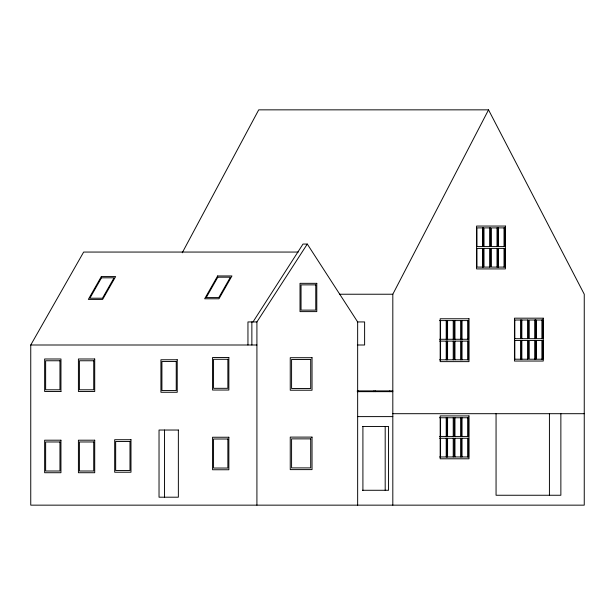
<?xml version="1.0" encoding="UTF-8"?>
<svg xmlns="http://www.w3.org/2000/svg" width="615" height="615" viewBox="0 0 615 615"><rect width="100%" height="100%" fill="white"/><g stroke="black" fill="none" stroke-linecap="round" stroke-linejoin="round"><path stroke-width="0.92" d="M392.816 505.153L392.816 294.231L488.533 109.847L258.715 109.847L182.24 252.788M488.533 109.847L584.25 294.231L584.25 505.153L30.75 505.153L30.75 345L83.648 252.058L298.206 252.058M253.003 321.937L302.995 244.063L307.285 244.063L357.653 321.937L357.653 505.153M256.916 505.153L256.916 321.937L307.285 244.063M339.626 294.231L392.816 294.231M514.793 320.015L521.459 320.015L521.459 338.696L514.793 338.696M521.812 320.015L528.477 320.015L528.477 338.696L521.812 338.696M439.579 320.6L447.19 320.6L447.19 339.28L439.579 339.28M447.543 320.6L454.201 320.6L454.201 339.28L447.543 339.28M454.939 320.6L461.596 320.6L461.596 339.28L454.939 339.28M461.95 320.6L468.615 320.6L468.615 339.28L461.95 339.28M256.916 321.937L247.953 321.937L247.953 345M357.338 321.937L364.618 321.937L364.618 345L357.338 345M514.793 340.533L521.459 340.533L521.459 359.214L514.793 359.214M521.812 340.533L528.477 340.533L528.477 359.214L521.812 359.214M439.579 341.117L447.19 341.117L447.19 359.798L439.579 359.798M447.543 341.117L454.201 341.117L454.201 359.798L447.543 359.798M454.939 341.117L461.596 341.117L461.596 359.798L454.939 359.798M461.95 341.117L468.615 341.117L468.615 359.798L461.95 359.798M30.75 345L256.916 345M357.238 390.894L392.816 390.894M60.977 391.501L44.641 391.501L44.641 358.991L60.977 358.991L60.947 391.501M357.238 391.663L392.816 391.663M392.816 413.695L584.25 413.695M357.653 416.609L392.816 416.609M439.579 417.754L447.19 417.754L447.19 436.435L439.579 436.435M447.543 417.754L454.201 417.754L454.201 436.435L447.543 436.435M454.939 417.754L461.596 417.754L461.596 436.435L454.939 436.435M461.95 417.754L468.615 417.754L468.615 436.435L461.95 436.435M362.404 426.456L388.549 426.456L388.549 490.278L362.404 490.278M439.579 438.272L447.19 438.272L447.19 456.953L439.579 456.953M447.543 438.272L454.201 438.272L454.201 456.953L447.543 456.953M454.939 438.272L461.596 438.272L461.596 456.953L454.939 456.953M461.95 438.272L468.615 438.272L468.615 456.953L461.95 456.953M560.865 413.695L560.865 495.252L496.059 495.252L496.059 413.695M549.426 413.695L549.426 495.252M541.907 320.015L541.907 338.696M541.907 340.533L541.907 359.214M535.273 320.015L535.273 338.696M535.273 340.533L535.273 359.214M534.889 320.015L534.889 338.696M534.889 340.533L534.889 359.214M527.493 320.015L527.493 338.696M527.493 340.533L527.493 359.214M521.843 320.015L521.843 338.696M521.843 340.533L521.843 359.214M520.482 320.015L520.482 338.696M520.482 340.533L520.482 359.214M514.824 320.015L514.824 338.696M514.824 340.533L514.824 359.214M504.031 227.896L504.031 246.577M504.031 248.406L504.031 267.087M498.373 227.896L498.373 246.577M498.373 248.406L498.373 267.087M497.996 227.896L497.996 246.577M497.996 248.406L497.996 267.087M497.02 227.896L497.02 246.577M497.02 248.406L497.02 267.087M489.625 227.896L489.625 246.577M489.625 248.406L489.625 267.087M482.99 227.896L482.99 246.577M482.99 248.406L482.99 267.087M482.606 227.896L482.606 246.577M482.606 248.406L482.606 267.087M467.638 320.6L467.638 339.28M467.638 341.117L467.638 359.798M467.638 417.754L467.638 436.435M467.638 438.272L467.638 456.953M461.98 320.6L461.98 339.28M461.98 341.117L461.98 359.798M461.98 417.754L461.98 436.435M461.98 438.272L461.98 456.953M460.62 320.6L460.62 339.28M460.62 341.117L460.62 359.798M460.62 417.754L460.62 436.435M460.62 438.272L460.62 456.953M454.969 320.6L454.969 339.28M454.969 341.117L454.969 359.798M454.969 417.754L454.969 436.435M454.969 438.272L454.969 456.953M453.224 320.6L453.224 339.28M453.224 341.117L453.224 359.798M453.224 417.754L453.224 436.435M453.224 438.272L453.224 456.953M447.574 320.6L447.574 339.28M447.574 341.117L447.574 359.798M447.574 417.754L447.574 436.435M447.574 438.272L447.574 456.953M446.598 320.6L446.598 339.28M446.598 341.117L446.598 359.798M446.598 417.754L446.598 436.435M446.598 438.272L446.598 456.953M446.213 320.6L446.213 339.28M446.213 341.117L446.213 359.798M446.213 417.754L446.213 436.435M446.213 438.272L446.213 456.953M440.555 320.6L440.555 339.28M440.555 341.117L440.555 359.798M440.555 417.754L440.555 436.435M440.555 438.272L440.555 456.953M389.779 390.894L389.779 391.663M385.19 426.456L385.19 490.278M375.258 390.894L375.258 391.663M373.928 390.894L373.928 391.663M362.911 426.456L362.911 490.278M358.076 390.894L358.076 391.663M251.866 321.937L251.866 345M164.543 430.031L164.543 497.197M101.329 276.573L88.329 299.413L102.644 299.413L115.643 276.573L101.329 276.573M101.49 277.819L89.89 298.206L102.459 298.206L114.059 277.819L101.49 277.819M217.649 275.95L204.657 298.79L218.971 298.79L231.963 275.95L217.649 275.95M217.818 277.196L206.21 297.583L218.779 297.583L230.387 277.196L217.818 277.196M505.392 226.059L476.571 226.059L476.571 268.924L505.392 268.924L505.392 226.059M483.59 227.896L476.925 227.896L476.956 246.577L483.59 246.577L483.59 227.896M490.601 227.896L483.936 227.896L483.967 246.577L490.601 246.577L490.601 227.896M505.007 227.896L491.331 227.896L491.362 246.577L505.007 246.577L505.007 227.896M483.59 248.406L476.925 248.406L476.956 267.087L483.59 267.087L483.59 248.406M490.601 248.406L483.936 248.406L483.967 267.087L490.601 267.087L490.601 248.406M505.007 248.406L491.331 248.406L491.362 267.087L505.007 267.087L505.007 248.406M316.786 283.331L300.02 283.331L300.02 311.613L316.786 311.613L316.786 283.331M315.764 284.868L301.043 284.868L301.043 310.121L315.764 310.121L315.764 284.868M543.26 318.178L514.448 318.178L514.448 361.043L543.26 361.043L543.26 318.178M468.991 318.762L440.179 318.762L440.179 361.628L468.991 361.628L468.991 318.762M535.865 320.015L529.207 320.015L529.238 338.696L535.865 338.696L535.865 320.015M542.884 320.015L536.219 320.015L536.249 338.696L542.884 338.696L542.884 320.015M535.865 340.533L529.207 340.533L529.238 359.214L535.865 359.214L535.865 340.533M542.884 340.533L536.219 340.533L536.249 359.214L542.884 359.214L542.884 340.533M228.857 357.523L212.552 357.523L212.552 390.033L228.857 390.033L228.857 357.523M312.028 357.707L290.249 357.707L290.249 390.225L312.028 390.225L312.028 357.707M94.718 358.991L78.413 358.991L78.413 391.501L94.718 391.501L94.718 358.991M227.865 359.291L213.551 359.291L213.551 388.319L227.865 388.319L227.865 359.291M310.698 359.475L291.579 359.475L291.579 388.511L310.698 388.511L310.698 359.475M177.228 359.76L160.922 359.76L160.922 392.27L177.228 392.27L177.228 359.76M59.955 360.759L45.641 360.759L45.641 389.787L59.955 389.787L59.955 360.759M93.726 360.759L79.404 360.759L79.404 389.787L93.726 389.787L93.726 360.759M176.236 361.528L161.914 361.528L161.914 390.556L176.236 390.556L176.236 361.528M468.991 415.917L440.179 415.917L440.179 458.79L468.991 458.79L468.991 415.917M178.365 430.031L159.031 430.031L159.031 497.197L178.365 497.197L178.358 430.031M312.028 437.104L290.249 437.104L290.249 469.614L312.028 469.614L312.028 437.104M228.857 437.242L212.552 437.242L212.552 469.752L228.857 469.752L228.857 437.242M310.698 438.872L291.579 438.872L291.579 467.9L310.698 467.9L310.698 438.872M227.865 439.01L213.551 439.01L213.551 468.038L227.865 468.038L227.865 439.01M130.987 439.717L114.682 439.717L114.682 472.228L130.987 472.228L130.987 439.717M60.947 440.202L44.641 440.202L44.641 472.72L60.947 472.72L60.947 440.202M94.718 440.202L78.413 440.202L78.413 472.72L94.718 472.72L94.718 440.202M129.988 441.485L115.674 441.485L115.674 470.513L129.988 470.513L129.988 441.485M59.955 441.977L45.641 441.977L45.641 471.005L59.955 471.005L59.955 441.977M93.726 441.977L79.404 441.977L79.404 471.005L93.726 471.005L93.726 441.977"/></g></svg>
